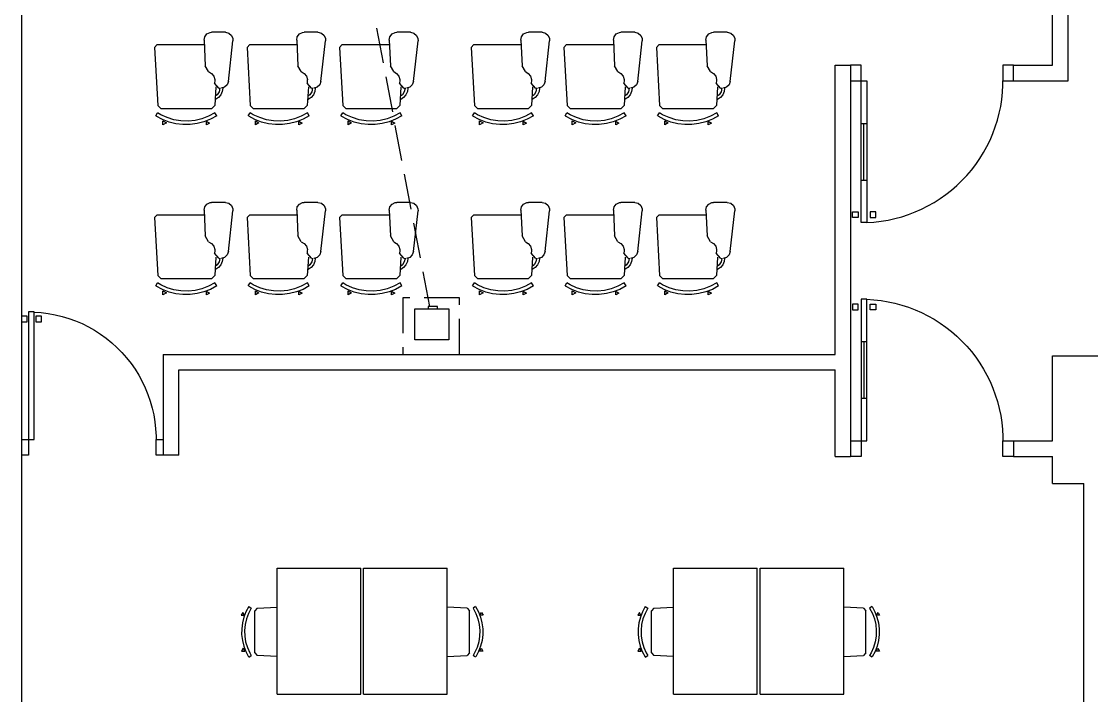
# Model space of a CAD drawing. Extents: x 7 to 80.8, y 22 to 73.9.
# Drawn here: x 24.66 to 32.21, y 42.23 to 46.99 of the extents above; entities that cross this region are included whole.
import ezdxf

# ---------------------------------------------------------------- set-up
doc = ezdxf.new("R2010")
doc.units = 0
doc.header["$MEASUREMENT"] = 0
doc.linetypes.add('DOT', pattern=[0.25, 0.25, 0])
for name, color, linetype in [('Doors', 7, 'CONTINUOUS'), ('Furniture', 7, 'CONTINUOUS'), ('Walls', 7, 'CONTINUOUS')]:
    doc.layers.add(name, color=color, linetype=linetype)

msp = doc.modelspace()

# ---------------------------------------------------------------- linework, layer by layer
at = {"layer": 'Doors', "color": 1}
for p, q in [((30.5844, 46.6819), (30.5094, 46.6819)), ((30.5844, 43.9219), (30.5094, 43.9219))]:
    msp.add_line(p, q, dxfattribs=at)
at = {"layer": 'Doors', "color": 2}
for p, q in [((31.6594, 46.6819), (31.9344, 46.6819)), ((31.6594, 46.5719), (31.6594, 46.6819)), ((31.6594, 46.5719), (32.0444, 46.5719)), ((25.6594, 44.6419), (25.6594, 43.9319)), ((25.7694, 43.9319), (25.7694, 44.5319)), ((30.3994, 43.9219), (30.3994, 44.5319)), ((30.5094, 44.0319), (30.5094, 43.9219)), ((31.6594, 44.0319), (31.9344, 44.0319)), ((31.6594, 44.0319), (31.6594, 43.9219)), ((25.7694, 43.9319), (25.6594, 43.9319)), ((30.3994, 43.9219), (30.5094, 43.9219)), ((31.6594, 43.9219), (31.9344, 43.9219)), ((31.9344, 43.7319), (31.9344, 43.9219)), ((31.9344, 43.7319), (32.1544, 43.7319))]:
    msp.add_line(p, q, dxfattribs=at)
at = {"layer": 'Doors', "color": 4}
for p, q in [((30.5844, 46.2719), (30.6267, 46.2719)), ((30.6036, 45.8713), (30.6036, 46.2719)), ((30.5844, 45.8719), (30.6244, 45.8719)), ((30.5844, 44.7319), (30.6244, 44.7319)), ((30.6036, 44.7325), (30.6036, 44.3319)), ((30.5844, 44.3319), (30.6267, 44.3319)), ((24.7092, 44.0419), (24.7503, 44.0419)), ((24.7094, 43.9319), (24.6594, 43.9319))]:
    msp.add_line(p, q, dxfattribs=at)
at = {"layer": 'Doors', "color": 1}
for points in [[(30.5094, 46.5719), (30.5844, 46.5719), (30.5844, 46.6819)], [(31.6594, 46.6819), (31.5844, 46.6819), (31.5844, 46.5719), (31.6594, 46.5719)], [(30.5094, 44.0319), (30.5844, 44.0319), (30.5844, 43.9219)], [(31.6594, 43.9219), (31.5844, 43.9219), (31.5844, 44.0319), (31.6594, 44.0319)]]:
    msp.add_lwpolyline(points, dxfattribs=at)
at = {"layer": 'Doors', "color": 4}
for points in [[(30.5844, 46.5719), (30.6244, 46.5719), (30.6244, 45.5719), (30.5844, 45.5719), (30.5844, 46.5719)], [(30.5621, 45.6076), (30.5221, 45.6076), (30.5221, 45.6476), (30.5621, 45.6476), (30.5621, 45.6076)], [(30.647, 45.6075), (30.687, 45.6073), (30.6871, 45.6473), (30.6471, 45.6475), (30.647, 45.6075)], [(30.5844, 44.0319), (30.6244, 44.0319), (30.6244, 45.0319), (30.5844, 45.0319), (30.5844, 44.0319)], [(30.5621, 44.9962), (30.5221, 44.9962), (30.5221, 44.9562), (30.5621, 44.9562), (30.5621, 44.9962)], [(30.647, 44.9963), (30.687, 44.9965), (30.6871, 44.9565), (30.6471, 44.9563), (30.647, 44.9963)], [(24.6599, 44.8719), (24.6999, 44.8719), (24.6999, 44.9119), (24.6599, 44.9119), (24.6599, 44.8719)], [(24.7606, 44.8719), (24.8006, 44.8719), (24.8006, 44.9119), (24.7606, 44.9119), (24.7606, 44.8719)]]:
    msp.add_lwpolyline(points, close=True, dxfattribs=at)
for points in [[(30.6244, 45.5727), (30.6743, 45.576), (30.724, 45.5817), (30.7733, 45.5899), (30.8221, 45.6006), (30.8704, 45.6137), (30.9179, 45.6292), (30.9646, 45.647), (31.0104, 45.6672), (31.0551, 45.6896), (31.0986, 45.7142), (31.1408, 45.741), (31.1816, 45.7698), (31.221, 45.8007), (31.2587, 45.8334), (31.2948, 45.8681), (31.3291, 45.9044), (31.3615, 45.9425), (31.392, 45.9821), (31.4205, 46.0232), (31.4468, 46.0657), (31.4711, 46.1094), (31.4931, 46.1543), (31.5128, 46.2002), (31.5302, 46.2471), (31.5453, 46.2948), (31.5579, 46.3432), (31.5681, 46.3921), (31.5759, 46.4415), (31.5812, 46.4912), (31.584, 46.5411), (31.5844, 46.5719)], [(30.6244, 45.0311), (30.6743, 45.0279), (30.724, 45.0221), (30.7733, 45.0139), (30.8221, 45.0033), (30.8704, 44.9902), (30.9179, 44.9747), (30.9646, 44.9568), (31.0104, 44.9367), (31.0551, 44.9143), (31.0986, 44.8896), (31.1408, 44.8629), (31.1816, 44.834), (31.221, 44.8032), (31.2587, 44.7704), (31.2948, 44.7358), (31.3291, 44.6994), (31.3615, 44.6614), (31.392, 44.6217), (31.4205, 44.5806), (31.4468, 44.5382), (31.4711, 44.4944), (31.4931, 44.4495), (31.5128, 44.4036), (31.5302, 44.3567), (31.5453, 44.3091), (31.5579, 44.2607), (31.5681, 44.2118), (31.5759, 44.1624), (31.5812, 44.1127), (31.584, 44.0627), (31.5844, 44.0319)], [(24.7494, 44.0419), (24.7494, 44.9419), (24.7094, 44.9419), (24.7094, 44.0419)], [(24.7494, 44.941), (24.7993, 44.9374), (24.8489, 44.9311), (24.898, 44.922), (24.9466, 44.9101), (24.9944, 44.8956), (25.0414, 44.8785), (25.0873, 44.8588), (25.1321, 44.8365), (25.1756, 44.8118), (25.2176, 44.7847), (25.2581, 44.7554), (25.2968, 44.7238), (25.3338, 44.6901), (25.3688, 44.6545), (25.4018, 44.6169), (25.4327, 44.5776), (25.4613, 44.5366), (25.4876, 44.4941), (25.5115, 44.4502), (25.533, 44.405), (25.5518, 44.3587), (25.5681, 44.3115), (25.5818, 44.2634), (25.5927, 44.2146), (25.601, 44.1653), (25.6064, 44.1156), (25.6091, 44.0657), (25.6095, 44.0419)], [(24.6594, 44.0419), (24.7094, 44.0419), (24.7094, 43.9319)], [(25.6594, 43.9319), (25.6094, 43.9319), (25.6094, 44.0419), (25.6594, 44.0419)]]:
    msp.add_lwpolyline(points, dxfattribs=at)
at = {"layer": 'Furniture', "color": 4, "linetype": 'DOT'}
msp.add_line((27.5401, 44.9793), (26.1175, 52.4625), dxfattribs=at)
at = {"layer": 'Furniture', "color": 4}
for p, q in [((26.0986, 46.9146), (26.0015, 46.9146)), ((26.7516, 46.9146), (26.6545, 46.9146)), ((27.4047, 46.9146), (27.3075, 46.9146)), ((28.3333, 46.9146), (28.2361, 46.9146)), ((28.9863, 46.9146), (28.8891, 46.9146)), ((29.6393, 46.9146), (29.5421, 46.9146)), ((25.5985, 46.8076), (25.6174, 46.8275)), ((25.6174, 46.8275), (25.9498, 46.8275)), ((25.9484, 46.8588), (25.9569, 46.6786)), ((26.1197, 46.5668), (26.1515, 46.8555)), ((26.2515, 46.8076), (26.2704, 46.8275)), ((26.2704, 46.8275), (26.6029, 46.8275)), ((26.6014, 46.8588), (26.6099, 46.6786)), ((26.7727, 46.5668), (26.8045, 46.8555)), ((26.9045, 46.8076), (26.9234, 46.8275)), ((26.9234, 46.8275), (27.2559, 46.8275)), ((27.2544, 46.8588), (27.2629, 46.6786)), ((27.4257, 46.5668), (27.4575, 46.8555)), ((27.8331, 46.8076), (27.852, 46.8275)), ((27.852, 46.8275), (28.1845, 46.8275)), ((28.183, 46.8588), (28.1916, 46.6786)), ((28.3543, 46.5668), (28.3861, 46.8555)), ((28.4861, 46.8076), (28.505, 46.8275)), ((28.505, 46.8275), (28.8375, 46.8275)), ((28.836, 46.8588), (28.8446, 46.6786)), ((29.0073, 46.5668), (29.0391, 46.8555)), ((29.1391, 46.8076), (29.158, 46.8275)), ((29.158, 46.8275), (29.4905, 46.8275)), ((29.489, 46.8588), (29.4976, 46.6786)), ((29.6603, 46.5668), (29.6922, 46.8555)), ((25.5985, 46.8076), (25.6213, 46.3975)), ((26.2515, 46.8076), (26.2743, 46.3975)), ((26.9045, 46.8076), (26.9273, 46.3975)), ((27.8331, 46.8076), (27.8559, 46.3975)), ((28.4861, 46.8076), (28.5089, 46.3975)), ((29.1391, 46.8076), (29.1619, 46.3975)), ((25.9801, 46.6372), (25.9569, 46.6786)), ((26.6331, 46.6372), (26.6099, 46.6786)), ((27.2861, 46.6372), (27.2629, 46.6786)), ((28.2147, 46.6372), (28.1915, 46.6786)), ((28.8677, 46.6372), (28.8446, 46.6786)), ((29.5207, 46.6372), (29.4976, 46.6786)), ((25.9801, 46.6372), (26.0005, 46.6233)), ((26.6331, 46.6372), (26.6535, 46.6233)), ((27.2861, 46.6372), (27.3065, 46.6233)), ((28.2147, 46.6372), (28.2351, 46.6233)), ((28.8677, 46.6372), (28.8881, 46.6233)), ((29.5207, 46.6372), (29.5411, 46.6233)), ((26.0233, 46.5735), (26.0213, 46.5552)), ((26.0519, 46.5198), (26.0213, 46.5552)), ((26.0308, 46.5288), (26.0235, 46.3975)), ((26.0519, 46.5198), (26.0651, 46.5194)), ((26.6764, 46.5735), (26.6743, 46.5552)), ((26.7049, 46.5198), (26.6743, 46.5552)), ((26.6838, 46.5288), (26.6765, 46.3975)), ((26.7049, 46.5198), (26.7181, 46.5194)), ((27.3294, 46.5735), (27.3273, 46.5552)), ((27.358, 46.5198), (27.3273, 46.5552)), ((27.3368, 46.5288), (27.3295, 46.3975)), ((27.358, 46.5198), (27.3711, 46.5194)), ((28.258, 46.5735), (28.2559, 46.5552)), ((28.2866, 46.5198), (28.2559, 46.5552)), ((28.2654, 46.5288), (28.2581, 46.3975)), ((28.2866, 46.5198), (28.2997, 46.5194)), ((28.9396, 46.5198), (28.9089, 46.5552)), ((28.911, 46.5735), (28.909, 46.5552)), ((28.9184, 46.5288), (28.9111, 46.3975)), ((28.9396, 46.5198), (28.9527, 46.5194)), ((29.564, 46.5735), (29.562, 46.5552)), ((29.5926, 46.5198), (29.562, 46.5552)), ((29.5714, 46.5288), (29.5641, 46.3975)), ((29.5926, 46.5198), (29.6057, 46.5194)), ((25.6424, 46.3775), (25.6213, 46.3975)), ((25.6424, 46.3775), (26.0024, 46.3775)), ((26.0235, 46.3975), (26.0024, 46.3775)), ((26.2954, 46.3775), (26.2743, 46.3975)), ((26.2954, 46.3775), (26.6554, 46.3775)), ((26.6765, 46.3975), (26.6554, 46.3775)), ((26.9484, 46.3775), (26.9273, 46.3975)), ((26.9484, 46.3775), (27.3084, 46.3775)), ((27.3295, 46.3975), (27.3084, 46.3775)), ((27.877, 46.3775), (27.8559, 46.3975)), ((27.877, 46.3775), (28.237, 46.3775)), ((28.2581, 46.3975), (28.237, 46.3775)), ((28.53, 46.3775), (28.5089, 46.3975)), ((28.53, 46.3775), (28.89, 46.3775)), ((28.9111, 46.3975), (28.89, 46.3775)), ((29.183, 46.3775), (29.1619, 46.3975)), ((29.183, 46.3775), (29.543, 46.3775)), ((29.5641, 46.3975), (29.543, 46.3775)), ((25.6071, 46.3245), (25.6203, 46.3458)), ((26.0376, 46.3245), (26.0244, 46.3458)), ((26.2601, 46.3245), (26.2733, 46.3458)), ((26.6906, 46.3245), (26.6774, 46.3458)), ((26.9131, 46.3245), (26.9263, 46.3458)), ((27.3436, 46.3245), (27.3304, 46.3458)), ((27.8417, 46.3245), (27.8549, 46.3458)), ((28.2722, 46.3245), (28.259, 46.3458)), ((28.4947, 46.3245), (28.5079, 46.3458)), ((28.9252, 46.3245), (28.912, 46.3458)), ((29.1478, 46.3245), (29.1609, 46.3458)), ((29.5782, 46.3245), (29.565, 46.3458)), ((26.0986, 45.7146), (26.0015, 45.7146)), ((26.7516, 45.7146), (26.6545, 45.7146)), ((27.4047, 45.7146), (27.3075, 45.7146)), ((28.3333, 45.7146), (28.2361, 45.7146)), ((28.9863, 45.7146), (28.8891, 45.7146)), ((29.6393, 45.7146), (29.5421, 45.7146)), ((25.5985, 45.6076), (25.6174, 45.6275)), ((25.5985, 45.6076), (25.6213, 45.1975)), ((25.6174, 45.6275), (25.9498, 45.6275)), ((25.9484, 45.6588), (25.9569, 45.4786)), ((26.1197, 45.3668), (26.1515, 45.6555)), ((26.2515, 45.6076), (26.2704, 45.6275)), ((26.2515, 45.6076), (26.2743, 45.1975)), ((26.2704, 45.6275), (26.6029, 45.6275)), ((26.6014, 45.6588), (26.6099, 45.4786)), ((26.7727, 45.3668), (26.8045, 45.6555)), ((26.9045, 45.6076), (26.9234, 45.6275)), ((26.9045, 45.6076), (26.9273, 45.1975)), ((26.9234, 45.6275), (27.2559, 45.6275)), ((27.2544, 45.6588), (27.2629, 45.4786)), ((27.4257, 45.3668), (27.4575, 45.6555)), ((27.8331, 45.6076), (27.852, 45.6275)), ((27.8331, 45.6076), (27.8559, 45.1975)), ((27.852, 45.6275), (28.1845, 45.6275)), ((28.183, 45.6588), (28.1916, 45.4786)), ((28.3543, 45.3668), (28.3861, 45.6555)), ((28.4861, 45.6076), (28.505, 45.6275)), ((28.4861, 45.6076), (28.5089, 45.1975)), ((28.505, 45.6275), (28.8375, 45.6275)), ((28.836, 45.6588), (28.8446, 45.4786)), ((29.0073, 45.3668), (29.0391, 45.6555)), ((29.1391, 45.6076), (29.158, 45.6275)), ((29.1391, 45.6076), (29.1619, 45.1975)), ((29.158, 45.6275), (29.4905, 45.6275)), ((29.489, 45.6588), (29.4976, 45.4786)), ((29.6603, 45.3668), (29.6922, 45.6555)), ((25.9801, 45.4372), (25.9569, 45.4786)), ((26.6331, 45.4372), (26.6099, 45.4786)), ((27.2861, 45.4372), (27.2629, 45.4786)), ((28.2147, 45.4372), (28.1915, 45.4786)), ((28.8677, 45.4372), (28.8446, 45.4786)), ((29.5207, 45.4372), (29.4976, 45.4786)), ((25.9801, 45.4372), (26.0005, 45.4233)), ((26.6331, 45.4372), (26.6535, 45.4233)), ((27.2861, 45.4372), (27.3065, 45.4233)), ((28.2147, 45.4372), (28.2351, 45.4233)), ((28.8677, 45.4372), (28.8881, 45.4233)), ((29.5207, 45.4372), (29.5411, 45.4233)), ((26.0233, 45.3735), (26.0213, 45.3552)), ((26.0519, 45.3198), (26.0213, 45.3552)), ((26.0308, 45.3288), (26.0235, 45.1975)), ((26.0519, 45.3198), (26.0651, 45.3194)), ((26.6764, 45.3735), (26.6743, 45.3552)), ((26.7049, 45.3198), (26.6743, 45.3552)), ((26.6838, 45.3288), (26.6765, 45.1975)), ((26.7049, 45.3198), (26.7181, 45.3194)), ((27.3294, 45.3735), (27.3273, 45.3552)), ((27.358, 45.3198), (27.3273, 45.3552)), ((27.3368, 45.3288), (27.3295, 45.1975)), ((27.358, 45.3198), (27.3711, 45.3194)), ((28.258, 45.3735), (28.2559, 45.3552)), ((28.2866, 45.3198), (28.2559, 45.3552)), ((28.2654, 45.3288), (28.2581, 45.1975)), ((28.2866, 45.3198), (28.2997, 45.3194)), ((28.9396, 45.3198), (28.9089, 45.3552)), ((28.911, 45.3735), (28.909, 45.3552)), ((28.9184, 45.3288), (28.9111, 45.1975)), ((28.9396, 45.3198), (28.9527, 45.3194)), ((29.564, 45.3735), (29.562, 45.3552)), ((29.5926, 45.3198), (29.562, 45.3552)), ((29.5714, 45.3288), (29.5641, 45.1975)), ((29.5926, 45.3198), (29.6057, 45.3194)), ((25.6424, 45.1775), (25.6213, 45.1975)), ((25.6424, 45.1775), (26.0024, 45.1775)), ((26.0235, 45.1975), (26.0024, 45.1775)), ((26.2954, 45.1775), (26.2743, 45.1975)), ((26.2954, 45.1775), (26.6554, 45.1775)), ((26.6765, 45.1975), (26.6554, 45.1775)), ((26.9484, 45.1775), (26.9273, 45.1975)), ((26.9484, 45.1775), (27.3084, 45.1775)), ((27.3295, 45.1975), (27.3084, 45.1775)), ((27.877, 45.1775), (27.8559, 45.1975)), ((27.877, 45.1775), (28.237, 45.1775)), ((28.2581, 45.1975), (28.237, 45.1775)), ((28.53, 45.1775), (28.5089, 45.1975)), ((28.53, 45.1775), (28.89, 45.1775)), ((28.9111, 45.1975), (28.89, 45.1775)), ((29.183, 45.1775), (29.1619, 45.1975)), ((29.183, 45.1775), (29.543, 45.1775)), ((29.5641, 45.1975), (29.543, 45.1775)), ((25.6071, 45.1245), (25.6203, 45.1458)), ((26.0376, 45.1245), (26.0244, 45.1458)), ((26.2601, 45.1245), (26.2733, 45.1458)), ((26.6906, 45.1245), (26.6774, 45.1458)), ((26.9131, 45.1245), (26.9263, 45.1458)), ((27.3436, 45.1245), (27.3304, 45.1458)), ((27.8417, 45.1245), (27.8549, 45.1458)), ((28.2722, 45.1245), (28.259, 45.1458)), ((28.4947, 45.1245), (28.5079, 45.1458)), ((28.9252, 45.1245), (28.912, 45.1458)), ((29.1478, 45.1245), (29.1609, 45.1458)), ((29.5782, 45.1245), (29.565, 45.1458)), ((26.4635, 43.134), (27.0535, 43.134)), ((26.4635, 42.244), (26.4635, 43.134)), ((27.0535, 42.244), (27.0535, 43.134)), ((27.0735, 43.134), (27.6635, 43.134)), ((27.0735, 42.244), (27.0735, 43.134)), ((27.6635, 42.244), (27.6635, 43.134)), ((29.2608, 43.134), (29.8508, 43.134)), ((29.2608, 42.244), (29.2608, 43.134)), ((29.8508, 42.244), (29.8508, 43.134)), ((29.8708, 43.134), (30.4608, 43.134)), ((29.8708, 42.244), (29.8708, 43.134)), ((30.4608, 42.244), (30.4608, 43.134)), ((26.2634, 42.8618), (26.2809, 42.851)), ((26.3237, 42.8502), (26.3072, 42.8328)), ((26.3072, 42.5353), (26.3072, 42.8328)), ((26.3237, 42.8502), (26.4635, 42.858)), ((27.8034, 42.8502), (27.6635, 42.858)), ((27.8034, 42.8502), (27.8199, 42.8328)), ((27.8199, 42.5353), (27.8199, 42.8328)), ((27.8637, 42.8618), (27.8461, 42.851)), ((29.0606, 42.8618), (29.0782, 42.851)), ((29.1209, 42.8502), (29.1044, 42.8328)), ((29.1044, 42.5353), (29.1044, 42.8328)), ((29.1209, 42.8502), (29.2608, 42.858)), ((30.6007, 42.8502), (30.4608, 42.858)), ((30.6007, 42.8502), (30.6172, 42.8328)), ((30.6172, 42.5353), (30.6172, 42.8328)), ((30.6609, 42.8618), (30.6434, 42.851)), ((26.2634, 42.5062), (26.2809, 42.517)), ((26.3072, 42.5353), (26.3237, 42.5179)), ((26.4635, 42.5101), (26.3237, 42.5179)), ((27.6635, 42.5101), (27.8034, 42.5179)), ((27.8199, 42.5353), (27.8034, 42.5179)), ((27.8637, 42.5062), (27.8461, 42.517)), ((29.0606, 42.5062), (29.0782, 42.517)), ((29.1044, 42.5353), (29.1209, 42.5179)), ((29.2608, 42.5101), (29.1209, 42.5179)), ((30.4608, 42.5101), (30.6007, 42.5179)), ((30.6172, 42.5353), (30.6007, 42.5179)), ((30.6609, 42.5062), (30.6434, 42.517)), ((26.4635, 42.244), (27.0535, 42.244)), ((27.0735, 42.244), (27.6635, 42.244)), ((29.2608, 42.244), (29.8508, 42.244)), ((29.8708, 42.244), (30.4608, 42.244))]:
    msp.add_line(p, q, dxfattribs=at)
for points in [[(25.9484, 46.8588), (25.953, 46.8832), (25.9681, 46.9028), (25.9905, 46.9134), (26.0015, 46.9146)], [(26.0986, 46.9146), (26.1227, 46.9088), (26.1416, 46.8927), (26.1511, 46.8699), (26.1515, 46.8555)], [(26.6014, 46.8588), (26.606, 46.8832), (26.6211, 46.9028), (26.6435, 46.9134), (26.6545, 46.9146)], [(26.7516, 46.9146), (26.7757, 46.9088), (26.7946, 46.8927), (26.8041, 46.8699), (26.8045, 46.8555)], [(27.2544, 46.8588), (27.259, 46.8832), (27.2741, 46.9028), (27.2965, 46.9134), (27.3075, 46.9146)], [(27.4047, 46.9146), (27.4287, 46.9088), (27.4476, 46.8927), (27.4571, 46.8699), (27.4575, 46.8555)], [(28.183, 46.8588), (28.1876, 46.8832), (28.2027, 46.9028), (28.2251, 46.9134), (28.2361, 46.9146)], [(28.3333, 46.9146), (28.3573, 46.9088), (28.3762, 46.8927), (28.3858, 46.8699), (28.3861, 46.8555)], [(28.836, 46.8588), (28.8406, 46.8832), (28.8557, 46.9028), (28.8781, 46.9134), (28.8891, 46.9146)], [(28.9863, 46.9146), (29.0104, 46.9088), (29.0292, 46.8927), (29.0388, 46.8699), (29.0391, 46.8555)], [(29.489, 46.8588), (29.4936, 46.8832), (29.5087, 46.9028), (29.5311, 46.9134), (29.5421, 46.9146)], [(29.6393, 46.9146), (29.6634, 46.9088), (29.6822, 46.8927), (29.6918, 46.8699), (29.6921, 46.8555)], [(26.0004, 46.6233), (26.0171, 46.605), (26.0236, 46.5811), (26.0233, 46.5735)], [(26.6535, 46.6233), (26.6701, 46.605), (26.6767, 46.5811), (26.6763, 46.5735)], [(27.3065, 46.6233), (27.3231, 46.605), (27.3297, 46.5811), (27.3294, 46.5735)], [(28.2351, 46.6233), (28.2517, 46.605), (28.2583, 46.5811), (28.258, 46.5735)], [(28.8881, 46.6233), (28.9047, 46.605), (28.9113, 46.5811), (28.911, 46.5735)], [(29.5411, 46.6233), (29.5577, 46.605), (29.5643, 46.5811), (29.564, 46.5735)], [(26.0597, 46.5196), (26.0548, 46.4952), (26.0413, 46.4744), (26.0271, 46.4632)], [(26.08, 46.521), (26.0767, 46.4963), (26.0664, 46.4736), (26.0501, 46.4548), (26.0291, 46.4414)], [(26.1197, 46.5668), (26.1113, 46.5434), (26.0933, 46.5265), (26.0695, 46.5195)], [(26.7127, 46.5196), (26.7078, 46.4952), (26.6943, 46.4744), (26.6801, 46.4632)], [(26.733, 46.521), (26.7297, 46.4963), (26.7195, 46.4736), (26.7031, 46.4548), (26.6821, 46.4414)], [(26.7727, 46.5668), (26.7643, 46.5434), (26.7463, 46.5265), (26.7226, 46.5195)], [(27.3657, 46.5196), (27.3608, 46.4952), (27.3473, 46.4744), (27.3332, 46.4632)], [(27.386, 46.521), (27.3827, 46.4963), (27.3725, 46.4736), (27.3562, 46.4548), (27.3352, 46.4414)], [(27.4257, 46.5668), (27.4173, 46.5434), (27.3993, 46.5265), (27.3756, 46.5195)], [(28.2943, 46.5196), (28.2894, 46.4952), (28.2759, 46.4744), (28.2618, 46.4632)], [(28.3146, 46.521), (28.3113, 46.4963), (28.3011, 46.4736), (28.2848, 46.4548), (28.2638, 46.4414)], [(28.3543, 46.5668), (28.3459, 46.5434), (28.3279, 46.5265), (28.3042, 46.5195)], [(28.9473, 46.5196), (28.9425, 46.4952), (28.9289, 46.4744), (28.9148, 46.4632)], [(28.9676, 46.521), (28.9643, 46.4963), (28.9541, 46.4736), (28.9378, 46.4548), (28.9168, 46.4414)], [(29.0073, 46.5668), (28.999, 46.5434), (28.9809, 46.5265), (28.9572, 46.5195)], [(29.6003, 46.5196), (29.5955, 46.4952), (29.5819, 46.4744), (29.5678, 46.4632)], [(29.6206, 46.521), (29.6173, 46.4963), (29.6071, 46.4736), (29.5908, 46.4548), (29.5698, 46.4414)], [(29.6603, 46.5668), (29.652, 46.5434), (29.6339, 46.5265), (29.6102, 46.5195)], [(26.0376, 46.3245), (25.9936, 46.3008), (25.947, 46.2827), (25.8986, 46.2704), (25.849, 46.2641), (25.799, 46.2639), (25.7494, 46.2698), (25.7009, 46.2817), (25.6542, 46.2994), (25.61, 46.3227)], [(26.0244, 46.3458), (25.9803, 46.3223), (25.9335, 46.3047), (25.8849, 46.2933), (25.8351, 46.2884), (25.7852, 46.29), (25.7359, 46.2981), (25.6881, 46.3125), (25.6425, 46.333), (25.6203, 46.3458)], [(26.6906, 46.3245), (26.6466, 46.3008), (26.6, 46.2827), (26.5516, 46.2704), (26.502, 46.2641), (26.452, 46.2639), (26.4024, 46.2698), (26.3539, 46.2817), (26.3072, 46.2994), (26.263, 46.3227)], [(26.6774, 46.3458), (26.6333, 46.3223), (26.5865, 46.3047), (26.5379, 46.2933), (26.4882, 46.2884), (26.4382, 46.29), (26.3889, 46.2981), (26.3411, 46.3125), (26.2955, 46.333), (26.2733, 46.3458)], [(27.3436, 46.3245), (27.2996, 46.3008), (27.253, 46.2827), (27.2046, 46.2704), (27.155, 46.2641), (27.1051, 46.2639), (27.0554, 46.2698), (27.0069, 46.2817), (26.9602, 46.2994), (26.916, 46.3227)], [(27.3304, 46.3458), (27.2863, 46.3223), (27.2396, 46.3047), (27.1909, 46.2933), (27.1412, 46.2884), (27.0912, 46.29), (27.0419, 46.2981), (26.9941, 46.3125), (26.9485, 46.333), (26.9263, 46.3458)], [(28.2722, 46.3245), (28.2282, 46.3008), (28.1816, 46.2827), (28.1332, 46.2704), (28.0836, 46.2641), (28.0337, 46.2639), (27.984, 46.2698), (27.9355, 46.2817), (27.8888, 46.2994), (27.8446, 46.3227)], [(28.259, 46.3458), (28.2149, 46.3223), (28.1682, 46.3047), (28.1195, 46.2933), (28.0698, 46.2884), (28.0198, 46.29), (27.9705, 46.2981), (27.9227, 46.3125), (27.8771, 46.333), (27.8549, 46.3458)], [(28.9252, 46.3245), (28.8812, 46.3008), (28.8346, 46.2827), (28.7862, 46.2704), (28.7366, 46.2641), (28.6867, 46.2639), (28.637, 46.2698), (28.5885, 46.2817), (28.5418, 46.2994), (28.4976, 46.3227)], [(28.912, 46.3458), (28.8679, 46.3223), (28.8212, 46.3047), (28.7725, 46.2933), (28.7228, 46.2884), (28.6728, 46.29), (28.6235, 46.2981), (28.5757, 46.3125), (28.5301, 46.333), (28.5079, 46.3458)], [(29.5782, 46.3245), (29.5342, 46.3008), (29.4876, 46.2827), (29.4392, 46.2704), (29.3897, 46.2641), (29.3397, 46.2639), (29.2901, 46.2698), (29.2415, 46.2817), (29.1948, 46.2994), (29.1506, 46.3227)], [(29.565, 46.3458), (29.521, 46.3223), (29.4742, 46.3047), (29.4255, 46.2933), (29.3758, 46.2884), (29.3259, 46.29), (29.2766, 46.2981), (29.2287, 46.3125), (29.1832, 46.333), (29.1609, 46.3458)], [(25.9484, 45.6588), (25.953, 45.6832), (25.9681, 45.7028), (25.9905, 45.7134), (26.0015, 45.7146)], [(26.0986, 45.7146), (26.1227, 45.7088), (26.1416, 45.6927), (26.1511, 45.6699), (26.1515, 45.6555)], [(26.6014, 45.6588), (26.606, 45.6832), (26.6211, 45.7028), (26.6435, 45.7134), (26.6545, 45.7146)], [(26.7516, 45.7146), (26.7757, 45.7088), (26.7946, 45.6927), (26.8041, 45.6699), (26.8045, 45.6555)], [(27.2544, 45.6588), (27.259, 45.6832), (27.2741, 45.7028), (27.2965, 45.7134), (27.3075, 45.7146)], [(27.4047, 45.7146), (27.4287, 45.7088), (27.4476, 45.6927), (27.4571, 45.6699), (27.4575, 45.6555)], [(28.183, 45.6588), (28.1876, 45.6832), (28.2027, 45.7028), (28.2251, 45.7134), (28.2361, 45.7146)], [(28.3333, 45.7146), (28.3573, 45.7088), (28.3762, 45.6927), (28.3858, 45.6699), (28.3861, 45.6555)], [(28.836, 45.6588), (28.8406, 45.6832), (28.8557, 45.7028), (28.8781, 45.7134), (28.8891, 45.7146)], [(28.9863, 45.7146), (29.0104, 45.7088), (29.0292, 45.6927), (29.0388, 45.6699), (29.0391, 45.6555)], [(29.489, 45.6588), (29.4936, 45.6832), (29.5087, 45.7028), (29.5311, 45.7134), (29.5421, 45.7146)], [(29.6393, 45.7146), (29.6634, 45.7088), (29.6822, 45.6927), (29.6918, 45.6699), (29.6921, 45.6555)], [(26.0004, 45.4233), (26.0171, 45.405), (26.0236, 45.3811), (26.0233, 45.3735)], [(26.6535, 45.4233), (26.6701, 45.405), (26.6767, 45.3811), (26.6763, 45.3735)], [(27.3065, 45.4233), (27.3231, 45.405), (27.3297, 45.3811), (27.3294, 45.3735)], [(28.2351, 45.4233), (28.2517, 45.405), (28.2583, 45.3811), (28.258, 45.3735)], [(28.8881, 45.4233), (28.9047, 45.405), (28.9113, 45.3811), (28.911, 45.3735)], [(29.5411, 45.4233), (29.5577, 45.405), (29.5643, 45.3811), (29.564, 45.3735)], [(26.0597, 45.3196), (26.0548, 45.2952), (26.0413, 45.2744), (26.0271, 45.2632)], [(26.08, 45.321), (26.0767, 45.2963), (26.0664, 45.2736), (26.0501, 45.2548), (26.0291, 45.2414)], [(26.1197, 45.3668), (26.1113, 45.3434), (26.0933, 45.3264), (26.0695, 45.3195)], [(26.7127, 45.3196), (26.7078, 45.2952), (26.6943, 45.2744), (26.6801, 45.2632)], [(26.733, 45.321), (26.7297, 45.2963), (26.7195, 45.2736), (26.7031, 45.2548), (26.6821, 45.2414)], [(26.7727, 45.3668), (26.7643, 45.3434), (26.7463, 45.3264), (26.7226, 45.3195)], [(27.3657, 45.3196), (27.3608, 45.2952), (27.3473, 45.2744), (27.3332, 45.2632)], [(27.386, 45.321), (27.3827, 45.2963), (27.3725, 45.2736), (27.3562, 45.2548), (27.3352, 45.2414)], [(27.4257, 45.3668), (27.4173, 45.3434), (27.3993, 45.3264), (27.3756, 45.3195)], [(28.2943, 45.3196), (28.2894, 45.2952), (28.2759, 45.2744), (28.2618, 45.2632)], [(28.3146, 45.321), (28.3113, 45.2963), (28.3011, 45.2736), (28.2848, 45.2548), (28.2638, 45.2414)], [(28.3543, 45.3668), (28.3459, 45.3434), (28.3279, 45.3264), (28.3042, 45.3195)], [(28.9473, 45.3196), (28.9425, 45.2952), (28.9289, 45.2744), (28.9148, 45.2632)], [(28.9676, 45.321), (28.9643, 45.2963), (28.9541, 45.2736), (28.9378, 45.2548), (28.9168, 45.2414)], [(29.0073, 45.3668), (28.999, 45.3434), (28.9809, 45.3264), (28.9572, 45.3195)], [(29.6003, 45.3196), (29.5955, 45.2952), (29.5819, 45.2744), (29.5678, 45.2632)], [(29.6206, 45.321), (29.6173, 45.2963), (29.6071, 45.2736), (29.5908, 45.2548), (29.5698, 45.2414)], [(29.6603, 45.3668), (29.652, 45.3434), (29.6339, 45.3264), (29.6102, 45.3195)], [(26.0376, 45.1245), (25.9936, 45.1008), (25.947, 45.0827), (25.8986, 45.0704), (25.849, 45.0641), (25.799, 45.0639), (25.7494, 45.0698), (25.7009, 45.0817), (25.6542, 45.0994), (25.61, 45.1227)], [(26.0244, 45.1458), (25.9803, 45.1223), (25.9335, 45.1047), (25.8849, 45.0933), (25.8351, 45.0884), (25.7852, 45.09), (25.7359, 45.0981), (25.6881, 45.1125), (25.6425, 45.133), (25.6203, 45.1458)], [(26.6906, 45.1245), (26.6466, 45.1008), (26.6, 45.0827), (26.5516, 45.0704), (26.502, 45.0641), (26.452, 45.0639), (26.4024, 45.0698), (26.3539, 45.0817), (26.3072, 45.0994), (26.263, 45.1227)], [(26.6774, 45.1458), (26.6333, 45.1223), (26.5865, 45.1047), (26.5379, 45.0933), (26.4882, 45.0884), (26.4382, 45.09), (26.3889, 45.0981), (26.3411, 45.1125), (26.2955, 45.133), (26.2733, 45.1458)], [(27.3436, 45.1245), (27.2996, 45.1008), (27.253, 45.0827), (27.2046, 45.0704), (27.155, 45.0641), (27.1051, 45.0639), (27.0554, 45.0698), (27.0069, 45.0817), (26.9602, 45.0994), (26.916, 45.1227)], [(27.3304, 45.1458), (27.2863, 45.1223), (27.2396, 45.1047), (27.1909, 45.0933), (27.1412, 45.0884), (27.0912, 45.09), (27.0419, 45.0981), (26.9941, 45.1125), (26.9485, 45.133), (26.9263, 45.1458)], [(28.2722, 45.1245), (28.2282, 45.1008), (28.1816, 45.0827), (28.1332, 45.0704), (28.0836, 45.0641), (28.0337, 45.0639), (27.984, 45.0698), (27.9355, 45.0817), (27.8888, 45.0994), (27.8446, 45.1227)], [(28.259, 45.1458), (28.2149, 45.1223), (28.1682, 45.1047), (28.1195, 45.0933), (28.0698, 45.0884), (28.0198, 45.09), (27.9705, 45.0981), (27.9227, 45.1125), (27.8771, 45.133), (27.8549, 45.1458)], [(28.9252, 45.1245), (28.8812, 45.1008), (28.8346, 45.0827), (28.7862, 45.0704), (28.7366, 45.0641), (28.6867, 45.0639), (28.637, 45.0698), (28.5885, 45.0817), (28.5418, 45.0994), (28.4976, 45.1227)], [(28.912, 45.1458), (28.8679, 45.1223), (28.8212, 45.1047), (28.7725, 45.0933), (28.7228, 45.0884), (28.6728, 45.09), (28.6235, 45.0981), (28.5757, 45.1125), (28.5301, 45.133), (28.5079, 45.1458)], [(29.5782, 45.1245), (29.5342, 45.1008), (29.4876, 45.0827), (29.4392, 45.0704), (29.3897, 45.0641), (29.3397, 45.0639), (29.2901, 45.0698), (29.2415, 45.0817), (29.1948, 45.0994), (29.1506, 45.1227)], [(29.565, 45.1458), (29.521, 45.1223), (29.4742, 45.1047), (29.4255, 45.0933), (29.3758, 45.0884), (29.3259, 45.09), (29.2766, 45.0981), (29.2287, 45.1125), (29.1832, 45.133), (29.1609, 45.1458)], [(26.2634, 42.8618), (26.2438, 42.8255), (26.2289, 42.787), (26.2187, 42.747), (26.2135, 42.706), (26.2133, 42.6647), (26.2182, 42.6237), (26.228, 42.5837), (26.2427, 42.5451), (26.2619, 42.5085)], [(26.2809, 42.851), (26.2615, 42.8145), (26.247, 42.7759), (26.2376, 42.7357), (26.2336, 42.6946), (26.2349, 42.6533), (26.2415, 42.6126), (26.2534, 42.5731), (26.2704, 42.5354), (26.2809, 42.517)], [(27.8461, 42.851), (27.8656, 42.8145), (27.8801, 42.7759), (27.8895, 42.7357), (27.8935, 42.6946), (27.8922, 42.6533), (27.8855, 42.6126), (27.8736, 42.5731), (27.8567, 42.5354), (27.8461, 42.517)], [(27.8637, 42.8618), (27.8833, 42.8255), (27.8982, 42.787), (27.9084, 42.747), (27.9136, 42.706), (27.9138, 42.6647), (27.9089, 42.6237), (27.8991, 42.5837), (27.8844, 42.5451), (27.8652, 42.5085)], [(29.0606, 42.8618), (29.0411, 42.8255), (29.0261, 42.787), (29.0159, 42.747), (29.0107, 42.706), (29.0105, 42.6647), (29.0154, 42.6237), (29.0253, 42.5837), (29.0399, 42.5451), (29.0592, 42.5085)], [(29.0782, 42.851), (29.0588, 42.8145), (29.0443, 42.7759), (29.0349, 42.7357), (29.0308, 42.6946), (29.0321, 42.6533), (29.0388, 42.6126), (29.0507, 42.5731), (29.0676, 42.5354), (29.0782, 42.517)], [(30.6434, 42.851), (30.6628, 42.8145), (30.6773, 42.7759), (30.6867, 42.7357), (30.6908, 42.6946), (30.6895, 42.6533), (30.6828, 42.6126), (30.6709, 42.5731), (30.6539, 42.5354), (30.6434, 42.517)], [(30.6609, 42.8618), (30.6805, 42.8255), (30.6955, 42.787), (30.7057, 42.747), (30.7109, 42.706), (30.711, 42.6647), (30.7062, 42.6237), (30.6963, 42.5837), (30.6817, 42.5451), (30.6624, 42.5085)]]:
    msp.add_lwpolyline(points, dxfattribs=at)
for points in [[(25.6822, 46.2761), (25.6577, 46.262), (25.6577, 46.2903), (25.6822, 46.2761)], [(25.9876, 46.2744), (25.9645, 46.2611), (25.9645, 46.2877), (25.9876, 46.2744)], [(26.3352, 46.2761), (26.3107, 46.262), (26.3107, 46.2903), (26.3352, 46.2761)], [(26.6406, 46.2744), (26.6175, 46.2611), (26.6175, 46.2877), (26.6406, 46.2744)], [(26.9882, 46.2761), (26.9638, 46.262), (26.9638, 46.2903), (26.9882, 46.2761)], [(27.2936, 46.2744), (27.2705, 46.2611), (27.2705, 46.2877), (27.2936, 46.2744)], [(27.9168, 46.2761), (27.8924, 46.262), (27.8924, 46.2903), (27.9168, 46.2761)], [(28.2222, 46.2744), (28.1992, 46.2611), (28.1992, 46.2877), (28.2222, 46.2744)], [(28.5698, 46.2761), (28.5454, 46.262), (28.5454, 46.2903), (28.5698, 46.2761)], [(28.8752, 46.2744), (28.8522, 46.2611), (28.8522, 46.2877), (28.8752, 46.2744)], [(29.2228, 46.2761), (29.1984, 46.262), (29.1984, 46.2903), (29.2228, 46.2761)], [(29.5283, 46.2744), (29.5052, 46.2611), (29.5052, 46.2877), (29.5283, 46.2744)], [(25.6822, 45.0761), (25.6577, 45.062), (25.6577, 45.0903), (25.6822, 45.0761)], [(25.9876, 45.0744), (25.9645, 45.0611), (25.9645, 45.0877), (25.9876, 45.0744)], [(26.3352, 45.0761), (26.3107, 45.062), (26.3107, 45.0903), (26.3352, 45.0761)], [(26.6406, 45.0744), (26.6175, 45.0611), (26.6175, 45.0877), (26.6406, 45.0744)], [(26.9882, 45.0761), (26.9638, 45.062), (26.9638, 45.0903), (26.9882, 45.0761)], [(27.2936, 45.0744), (27.2705, 45.0611), (27.2705, 45.0877), (27.2936, 45.0744)], [(27.9168, 45.0761), (27.8924, 45.062), (27.8924, 45.0903), (27.9168, 45.0761)], [(28.2222, 45.0744), (28.1992, 45.0611), (28.1992, 45.0877), (28.2222, 45.0744)], [(28.5698, 45.0761), (28.5454, 45.062), (28.5454, 45.0903), (28.5698, 45.0761)], [(28.8752, 45.0744), (28.8522, 45.0611), (28.8522, 45.0877), (28.8752, 45.0744)], [(29.2228, 45.0761), (29.1984, 45.062), (29.1984, 45.0903), (29.2228, 45.0761)], [(29.5283, 45.0744), (29.5052, 45.0611), (29.5052, 45.0877), (29.5283, 45.0744)], [(26.2216, 42.8197), (26.2106, 42.8007), (26.2326, 42.8007), (26.2216, 42.8197)], [(27.9055, 42.8197), (27.9165, 42.8007), (27.8945, 42.8007), (27.9055, 42.8197)], [(29.0189, 42.8197), (29.0079, 42.8007), (29.0299, 42.8007), (29.0189, 42.8197)], [(30.7027, 42.8197), (30.7137, 42.8007), (30.6917, 42.8007), (30.7027, 42.8197)], [(26.2234, 42.5682), (26.2118, 42.548), (26.2351, 42.548), (26.2234, 42.5682)], [(27.9037, 42.5682), (27.9153, 42.548), (27.892, 42.548), (27.9037, 42.5682)], [(29.0207, 42.5682), (29.009, 42.548), (29.0323, 42.548), (29.0207, 42.5682)], [(30.7009, 42.5682), (30.7126, 42.548), (30.6892, 42.548), (30.7009, 42.5682)]]:
    msp.add_lwpolyline(points, close=True, dxfattribs=at)
at = {"layer": 'Furniture', "color": 4, "linetype": 'DOT'}
for points in [[(27.7504, 44.6419), (27.7504, 45.0419), (27.3504, 45.0419), (27.3504, 44.6419)], [(27.5954, 44.9623), (27.5954, 44.9791), (27.5285, 44.9791), (27.5285, 44.9623)]]:
    msp.add_lwpolyline(points, dxfattribs=at)
msp.add_lwpolyline([(27.4342, 44.9623), (27.6744, 44.9623), (27.6744, 44.7448), (27.4342, 44.7448), (27.4342, 44.9623)], close=True, dxfattribs=at)
at = {"layer": 'Walls', "color": 2}
for p, q in [((24.6594, 52.4094), (24.6594, 35.1319)), ((31.9344, 46.6819), (31.9344, 51.8819)), ((32.0444, 46.5719), (32.0444, 51.8319)), ((30.5094, 46.6819), (30.5094, 44.0319)), ((25.6594, 44.6419), (30.3994, 44.6419)), ((31.9344, 44.6319), (32.4844, 44.6319)), ((31.9344, 44.0319), (31.9344, 44.6319)), ((25.7694, 44.5319), (30.3994, 44.5319)), ((32.1544, 36.1319), (32.1544, 43.7319))]:
    msp.add_line(p, q, dxfattribs=at)
msp.add_lwpolyline([(30.3994, 44.6419), (30.3994, 46.6819), (30.5094, 46.6819)], dxfattribs=at)

doc.saveas('drawing.dxf')
